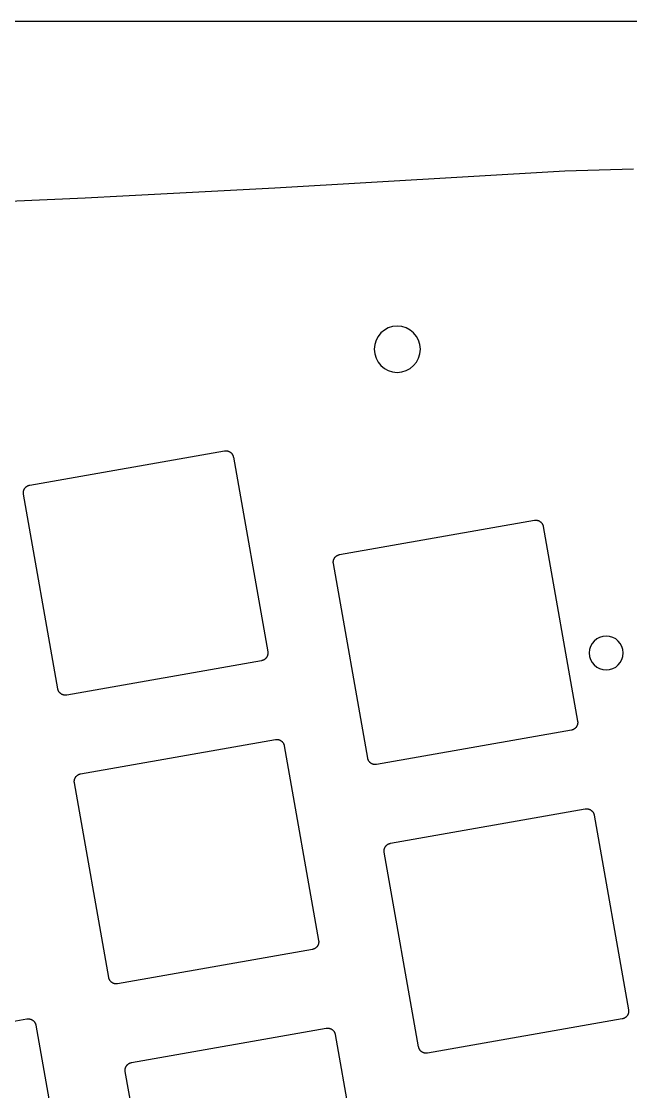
# Model space of a CAD drawing. Extents: x -770 to 754, y -86 to 233.
# Drawn here: x 359.1 to 398.6, y 149 to 218.5 of the extents above; entities that cross this region are included whole.
import ezdxf

# ---------------------------------------------------------------- set-up
doc = ezdxf.new("R2010")
doc.units = 0
doc.layers.add('2D_ACR_PLOT$CUT2', color=3, linetype='CONTINUOUS')
doc.layers.add('2D_ACR_PLOT$NOPRINT', color=200, linetype='CONTINUOUS')

msp = doc.modelspace()

# ---------------------------------------------------------------- linework, layer by layer
at = {"layer": '2D_ACR_PLOT$CUT2'}
for p, q in [((394.363, 208.782), (375.527, 207.68)), ((398.83, 208.91), (394.363, 208.782)), ((359.599, 188.372), (372.254, 190.603)), ((372.254, 190.603), (372.271, 190.606)), ((372.271, 190.606), (372.288, 190.608)), ((372.288, 190.608), (372.305, 190.609)), ((372.305, 190.609), (372.322, 190.61)), ((372.322, 190.61), (372.339, 190.611)), ((372.339, 190.611), (372.356, 190.61)), ((372.356, 190.61), (372.373, 190.61)), ((372.373, 190.61), (372.39, 190.608)), ((372.39, 190.608), (372.407, 190.606)), ((372.407, 190.606), (372.424, 190.604)), ((372.424, 190.604), (372.441, 190.601)), ((372.441, 190.601), (372.458, 190.597)), ((372.458, 190.597), (372.474, 190.593)), ((372.474, 190.593), (372.491, 190.588)), ((372.491, 190.588), (372.507, 190.582)), ((372.507, 190.582), (372.523, 190.577)), ((372.523, 190.577), (372.539, 190.57)), ((372.539, 190.57), (372.554, 190.563)), ((372.554, 190.563), (372.569, 190.556)), ((372.569, 190.556), (372.584, 190.547)), ((372.584, 190.547), (372.599, 190.539)), ((372.599, 190.539), (372.614, 190.53)), ((372.614, 190.53), (372.628, 190.52)), ((372.628, 190.52), (372.642, 190.51)), ((372.642, 190.51), (372.655, 190.5)), ((372.655, 190.5), (372.668, 190.489)), ((372.668, 190.489), (372.681, 190.477)), ((372.681, 190.477), (372.693, 190.466)), ((372.693, 190.466), (372.705, 190.453)), ((372.705, 190.453), (372.717, 190.441)), ((372.717, 190.441), (372.728, 190.428)), ((372.728, 190.428), (372.738, 190.414)), ((372.738, 190.414), (372.748, 190.401)), ((372.748, 190.401), (372.758, 190.387)), ((372.758, 190.387), (372.767, 190.372)), ((372.767, 190.372), (372.776, 190.357)), ((372.776, 190.357), (372.784, 190.342)), ((372.784, 190.342), (372.792, 190.327)), ((372.792, 190.327), (372.799, 190.312)), ((372.799, 190.312), (372.806, 190.296)), ((372.806, 190.296), (372.812, 190.28)), ((372.812, 190.28), (372.817, 190.264)), ((372.817, 190.264), (372.822, 190.247)), ((372.822, 190.247), (372.826, 190.231)), ((372.826, 190.231), (372.83, 190.214)), ((372.83, 190.214), (372.833, 190.198)), ((372.833, 190.198), (375.065, 177.543)), ((359.186, 187.877), (359.187, 187.894)), ((359.187, 187.86), (359.186, 187.877)), ((359.187, 187.912), (359.189, 187.929)), ((359.187, 187.894), (359.187, 187.912)), ((359.188, 187.843), (359.187, 187.86)), ((359.189, 187.826), (359.188, 187.843)), ((359.189, 187.929), (359.191, 187.946)), ((359.191, 187.809), (359.189, 187.826)), ((359.191, 187.946), (359.193, 187.962)), ((359.194, 187.792), (359.191, 187.809)), ((359.193, 187.962), (359.196, 187.979)), ((361.425, 175.138), (359.194, 187.792)), ((359.196, 187.979), (359.2, 187.996)), ((359.2, 187.996), (359.204, 188.012)), ((359.204, 188.012), (359.209, 188.029)), ((359.209, 188.029), (359.215, 188.045)), ((359.215, 188.045), (359.22, 188.061)), ((359.22, 188.061), (359.227, 188.077)), ((359.227, 188.077), (359.234, 188.092)), ((359.234, 188.092), (359.241, 188.108)), ((359.241, 188.108), (359.25, 188.123)), ((359.25, 188.123), (359.258, 188.137)), ((359.258, 188.137), (359.267, 188.152)), ((359.267, 188.152), (359.277, 188.166)), ((359.277, 188.166), (359.287, 188.18)), ((359.287, 188.18), (359.297, 188.193)), ((359.297, 188.193), (359.308, 188.206)), ((359.308, 188.206), (359.32, 188.219)), ((359.32, 188.219), (359.331, 188.232)), ((359.331, 188.232), (359.344, 188.243)), ((359.344, 188.243), (359.356, 188.255)), ((359.356, 188.255), (359.369, 188.266)), ((359.369, 188.266), (359.383, 188.277)), ((359.383, 188.277), (359.396, 188.287)), ((359.396, 188.287), (359.41, 188.296)), ((359.41, 188.296), (359.425, 188.306)), ((359.425, 188.306), (359.44, 188.314)), ((359.44, 188.314), (359.455, 188.322)), ((359.455, 188.322), (359.47, 188.33)), ((359.47, 188.33), (359.485, 188.337)), ((359.485, 188.337), (359.501, 188.344)), ((359.501, 188.344), (359.517, 188.35)), ((359.517, 188.35), (359.533, 188.355)), ((359.533, 188.355), (359.55, 188.36)), ((359.55, 188.36), (359.566, 188.365)), ((359.566, 188.365), (359.583, 188.368)), ((359.583, 188.368), (359.599, 188.372)), ((379.738, 183.863), (392.393, 186.094)), ((392.393, 186.094), (392.41, 186.097)), ((392.41, 186.097), (392.427, 186.099)), ((392.427, 186.099), (392.444, 186.1)), ((392.444, 186.1), (392.461, 186.101)), ((392.461, 186.101), (392.478, 186.102)), ((392.478, 186.102), (392.495, 186.102)), ((392.495, 186.102), (392.512, 186.101)), ((392.512, 186.101), (392.529, 186.099)), ((392.529, 186.099), (392.546, 186.097)), ((392.546, 186.097), (392.563, 186.095)), ((392.563, 186.095), (392.58, 186.092)), ((392.58, 186.092), (392.597, 186.088)), ((392.597, 186.088), (392.613, 186.084)), ((392.613, 186.084), (392.629, 186.079)), ((392.629, 186.079), (392.646, 186.074)), ((392.646, 186.074), (392.662, 186.068)), ((392.662, 186.068), (392.677, 186.061)), ((392.677, 186.061), (392.693, 186.054)), ((392.693, 186.054), (392.708, 186.047)), ((392.708, 186.047), (392.723, 186.039)), ((392.723, 186.039), (392.738, 186.03)), ((392.738, 186.03), (392.753, 186.021)), ((392.753, 186.021), (392.767, 186.011)), ((392.767, 186.011), (392.781, 186.001)), ((392.781, 186.001), (392.794, 185.991)), ((392.794, 185.991), (392.807, 185.98)), ((392.807, 185.98), (392.82, 185.968)), ((392.82, 185.968), (392.832, 185.957)), ((392.832, 185.957), (392.844, 185.944)), ((392.844, 185.944), (392.856, 185.932)), ((392.856, 185.932), (392.867, 185.919)), ((392.867, 185.919), (392.877, 185.905)), ((392.877, 185.905), (392.887, 185.892)), ((392.887, 185.892), (392.897, 185.878)), ((392.897, 185.878), (392.906, 185.863)), ((392.906, 185.863), (392.915, 185.848)), ((392.915, 185.848), (392.923, 185.833)), ((392.923, 185.833), (392.931, 185.818)), ((392.931, 185.818), (392.938, 185.803)), ((392.938, 185.803), (392.944, 185.787)), ((392.944, 185.787), (392.95, 185.771)), ((392.95, 185.771), (392.956, 185.755)), ((392.956, 185.755), (392.961, 185.739)), ((392.961, 185.739), (392.965, 185.722)), ((392.965, 185.722), (392.969, 185.705)), ((392.969, 185.705), (392.972, 185.689)), ((392.972, 185.689), (395.204, 173.034)), ((379.38, 183.599), (379.388, 183.614)), ((379.388, 183.614), (379.397, 183.629)), ((379.397, 183.629), (379.406, 183.643)), ((379.406, 183.643), (379.416, 183.657)), ((379.416, 183.657), (379.426, 183.671)), ((379.426, 183.671), (379.436, 183.684)), ((379.436, 183.684), (379.447, 183.698)), ((379.447, 183.698), (379.459, 183.71)), ((379.459, 183.71), (379.47, 183.723)), ((379.47, 183.723), (379.483, 183.735)), ((379.483, 183.735), (379.495, 183.746)), ((379.495, 183.746), (379.508, 183.757)), ((379.508, 183.757), (379.522, 183.768)), ((379.522, 183.768), (379.535, 183.778)), ((379.535, 183.778), (379.549, 183.787)), ((379.549, 183.787), (379.564, 183.797)), ((379.564, 183.797), (379.579, 183.805)), ((379.579, 183.805), (379.594, 183.813)), ((379.594, 183.813), (379.609, 183.821)), ((379.609, 183.821), (379.624, 183.828)), ((379.624, 183.828), (379.64, 183.835)), ((379.64, 183.835), (379.656, 183.841)), ((379.656, 183.841), (379.672, 183.846)), ((379.672, 183.846), (379.688, 183.851)), ((379.688, 183.851), (379.705, 183.856)), ((379.705, 183.856), (379.722, 183.86)), ((379.722, 183.86), (379.738, 183.863)), ((379.325, 183.386), (379.326, 183.403)), ((379.325, 183.369), (379.325, 183.386)), ((379.326, 183.351), (379.325, 183.369)), ((379.326, 183.403), (379.328, 183.42)), ((379.327, 183.334), (379.326, 183.351)), ((379.328, 183.317), (379.327, 183.334)), ((379.328, 183.42), (379.33, 183.437)), ((379.33, 183.3), (379.328, 183.317)), ((379.33, 183.437), (379.332, 183.453)), ((379.333, 183.284), (379.33, 183.3)), ((379.332, 183.453), (379.335, 183.47)), ((381.564, 170.629), (379.333, 183.284)), ((379.335, 183.47), (379.339, 183.487)), ((379.339, 183.487), (379.343, 183.503)), ((379.343, 183.503), (379.348, 183.52)), ((379.348, 183.52), (379.353, 183.536)), ((379.353, 183.536), (379.359, 183.552)), ((379.359, 183.552), (379.366, 183.568)), ((379.366, 183.568), (379.373, 183.583)), ((379.373, 183.583), (379.38, 183.599)), ((375.062, 177.356), (375.059, 177.339)), ((375.066, 177.373), (375.062, 177.356)), ((375.065, 177.543), (375.068, 177.526)), ((375.068, 177.39), (375.066, 177.373)), ((375.068, 177.526), (375.07, 177.509)), ((375.07, 177.407), (375.068, 177.39)), ((375.07, 177.509), (375.071, 177.492)), ((375.071, 177.424), (375.07, 177.407)), ((375.071, 177.492), (375.072, 177.475)), ((375.072, 177.441), (375.071, 177.424)), ((375.072, 177.475), (375.072, 177.458)), ((375.072, 177.458), (375.072, 177.441)), ((374.659, 176.964), (362.005, 174.732)), ((374.676, 176.967), (374.659, 176.964)), ((374.693, 176.971), (374.676, 176.967)), ((374.709, 176.975), (374.693, 176.971)), ((374.726, 176.98), (374.709, 176.975)), ((374.742, 176.985), (374.726, 176.98)), ((374.758, 176.991), (374.742, 176.985)), ((374.773, 176.998), (374.758, 176.991)), ((374.789, 177.005), (374.773, 176.998)), ((374.804, 177.013), (374.789, 177.005)), ((374.819, 177.021), (374.804, 177.013)), ((374.834, 177.03), (374.819, 177.021)), ((374.848, 177.039), (374.834, 177.03)), ((374.862, 177.049), (374.848, 177.039)), ((374.876, 177.059), (374.862, 177.049)), ((374.889, 177.069), (374.876, 177.059)), ((374.902, 177.08), (374.889, 177.069)), ((374.915, 177.092), (374.902, 177.08)), ((374.927, 177.104), (374.915, 177.092)), ((374.939, 177.116), (374.927, 177.104)), ((374.951, 177.129), (374.939, 177.116)), ((374.962, 177.142), (374.951, 177.129)), ((374.972, 177.155), (374.962, 177.142)), ((374.982, 177.169), (374.972, 177.155)), ((374.992, 177.183), (374.982, 177.169)), ((375.001, 177.198), (374.992, 177.183)), ((375.009, 177.213), (375.001, 177.198)), ((375.017, 177.228), (375.009, 177.213)), ((375.025, 177.243), (375.017, 177.228)), ((375.032, 177.258), (375.025, 177.243)), ((375.038, 177.274), (375.032, 177.258)), ((375.044, 177.29), (375.038, 177.274)), ((375.05, 177.306), (375.044, 177.29)), ((375.054, 177.323), (375.05, 177.306)), ((375.059, 177.339), (375.054, 177.323)), ((361.429, 175.121), (361.425, 175.138)), ((361.432, 175.104), (361.429, 175.121)), ((361.437, 175.088), (361.432, 175.104)), ((361.442, 175.071), (361.437, 175.088)), ((361.447, 175.055), (361.442, 175.071)), ((361.453, 175.039), (361.447, 175.055)), ((361.46, 175.024), (361.453, 175.039)), ((361.467, 175.008), (361.46, 175.024)), ((361.475, 174.993), (361.467, 175.008)), ((361.483, 174.978), (361.475, 174.993)), ((361.491, 174.963), (361.483, 174.978)), ((361.501, 174.949), (361.491, 174.963)), ((361.51, 174.935), (361.501, 174.949)), ((361.52, 174.921), (361.51, 174.935)), ((361.531, 174.908), (361.52, 174.921)), ((361.542, 174.895), (361.531, 174.908)), ((361.554, 174.882), (361.542, 174.895)), ((361.565, 174.87), (361.554, 174.882)), ((361.578, 174.858), (361.565, 174.87)), ((361.591, 174.846), (361.578, 174.858)), ((361.604, 174.835), (361.591, 174.846)), ((361.617, 174.825), (361.604, 174.835)), ((361.631, 174.815), (361.617, 174.825)), ((361.645, 174.805), (361.631, 174.815)), ((361.66, 174.796), (361.645, 174.805)), ((361.674, 174.788), (361.66, 174.796)), ((361.689, 174.78), (361.674, 174.788)), ((361.705, 174.772), (361.689, 174.78)), ((361.72, 174.765), (361.705, 174.772)), ((361.736, 174.759), (361.72, 174.765)), ((361.752, 174.753), (361.736, 174.759)), ((361.768, 174.747), (361.752, 174.753)), ((361.785, 174.743), (361.768, 174.747)), ((361.801, 174.738), (361.785, 174.743)), ((361.818, 174.735), (361.801, 174.738)), ((361.835, 174.731), (361.818, 174.735)), ((361.851, 174.729), (361.835, 174.731)), ((361.868, 174.727), (361.851, 174.729)), ((361.885, 174.726), (361.868, 174.727)), ((361.903, 174.725), (361.885, 174.726)), ((361.92, 174.725), (361.903, 174.725)), ((361.937, 174.725), (361.92, 174.725)), ((361.954, 174.726), (361.937, 174.725)), ((361.971, 174.727), (361.954, 174.726)), ((361.988, 174.729), (361.971, 174.727)), ((362.005, 174.732), (361.988, 174.729)), ((394.897, 172.483), (394.881, 172.477)), ((394.912, 172.489), (394.897, 172.483)), ((394.928, 172.496), (394.912, 172.489)), ((394.943, 172.504), (394.928, 172.496)), ((394.958, 172.512), (394.943, 172.504)), ((394.973, 172.521), (394.958, 172.512)), ((394.987, 172.53), (394.973, 172.521)), ((395.001, 172.54), (394.987, 172.53)), ((395.015, 172.55), (395.001, 172.54)), ((395.028, 172.56), (395.015, 172.55)), ((395.041, 172.571), (395.028, 172.56)), ((395.054, 172.583), (395.041, 172.571)), ((395.066, 172.595), (395.054, 172.583)), ((395.078, 172.607), (395.066, 172.595)), ((395.089, 172.62), (395.078, 172.607)), ((395.1, 172.633), (395.089, 172.62)), ((395.111, 172.646), (395.1, 172.633)), ((395.121, 172.66), (395.111, 172.646)), ((395.131, 172.674), (395.121, 172.66)), ((395.14, 172.689), (395.131, 172.674)), ((395.148, 172.704), (395.14, 172.689)), ((395.156, 172.719), (395.148, 172.704)), ((395.164, 172.734), (395.156, 172.719)), ((395.171, 172.75), (395.164, 172.734)), ((395.177, 172.765), (395.171, 172.75)), ((395.183, 172.781), (395.177, 172.765)), ((395.189, 172.798), (395.183, 172.781)), ((395.193, 172.814), (395.189, 172.798)), ((395.198, 172.83), (395.193, 172.814)), ((395.201, 172.847), (395.198, 172.83)), ((395.204, 172.864), (395.201, 172.847)), ((395.204, 173.034), (395.206, 173.017)), ((395.207, 172.881), (395.204, 172.864)), ((395.206, 173.017), (395.209, 173)), ((395.209, 172.898), (395.207, 172.881)), ((395.209, 173), (395.21, 172.983)), ((395.21, 172.915), (395.209, 172.898)), ((395.21, 172.983), (395.211, 172.966)), ((395.211, 172.932), (395.21, 172.915)), ((395.211, 172.966), (395.211, 172.949)), ((395.211, 172.949), (395.211, 172.932)), ((362.907, 169.611), (375.562, 171.843)), ((375.562, 171.843), (375.579, 171.845)), ((375.579, 171.845), (375.596, 171.847)), ((375.596, 171.847), (375.613, 171.849)), ((375.613, 171.849), (375.63, 171.85)), ((375.63, 171.85), (375.647, 171.85)), ((375.647, 171.85), (375.664, 171.85)), ((375.664, 171.85), (375.681, 171.849)), ((375.681, 171.849), (375.698, 171.848)), ((375.698, 171.848), (375.715, 171.846)), ((375.715, 171.846), (375.732, 171.843)), ((375.732, 171.843), (375.749, 171.84)), ((375.749, 171.84), (375.766, 171.836)), ((375.766, 171.836), (375.782, 171.832)), ((375.782, 171.832), (375.799, 171.827)), ((375.799, 171.827), (375.815, 171.822)), ((375.815, 171.822), (375.831, 171.816)), ((375.831, 171.816), (375.847, 171.809)), ((375.847, 171.809), (375.862, 171.802)), ((375.862, 171.802), (375.877, 171.795)), ((375.877, 171.795), (375.892, 171.787)), ((375.892, 171.787), (375.907, 171.778)), ((394.798, 172.455), (382.143, 170.223)), ((394.815, 172.458), (394.798, 172.455)), ((394.832, 172.462), (394.815, 172.458)), ((394.848, 172.466), (394.832, 172.462)), ((394.864, 172.471), (394.848, 172.466)), ((394.881, 172.477), (394.864, 172.471)), ((375.907, 171.778), (375.922, 171.769)), ((375.922, 171.769), (375.936, 171.76)), ((375.936, 171.76), (375.95, 171.75)), ((375.95, 171.75), (375.963, 171.739)), ((375.963, 171.739), (375.976, 171.728)), ((375.976, 171.728), (375.989, 171.717)), ((375.989, 171.717), (376.001, 171.705)), ((376.001, 171.705), (376.013, 171.693)), ((376.013, 171.693), (376.025, 171.68)), ((376.025, 171.68), (376.036, 171.667)), ((376.036, 171.667), (376.046, 171.654)), ((376.046, 171.654), (376.056, 171.64)), ((376.056, 171.64), (376.066, 171.626)), ((376.066, 171.626), (376.075, 171.612)), ((376.075, 171.612), (376.084, 171.597)), ((376.084, 171.597), (376.092, 171.582)), ((376.092, 171.582), (376.1, 171.567)), ((376.1, 171.567), (376.107, 171.551)), ((376.107, 171.551), (376.114, 171.535)), ((376.114, 171.535), (376.12, 171.519)), ((376.12, 171.519), (376.125, 171.503)), ((376.125, 171.503), (376.13, 171.487)), ((376.13, 171.487), (376.134, 171.47)), ((376.134, 171.47), (376.138, 171.454)), ((376.138, 171.454), (376.141, 171.437)), ((376.141, 171.437), (378.373, 158.782)), ((381.567, 170.612), (381.564, 170.629)), ((381.571, 170.595), (381.567, 170.612)), ((381.576, 170.579), (381.571, 170.595)), ((381.581, 170.563), (381.576, 170.579)), ((381.586, 170.546), (381.581, 170.563)), ((381.592, 170.53), (381.586, 170.546)), ((381.599, 170.515), (381.592, 170.53)), ((381.606, 170.499), (381.599, 170.515)), ((381.614, 170.484), (381.606, 170.499)), ((381.622, 170.469), (381.614, 170.484)), ((381.63, 170.454), (381.622, 170.469)), ((381.64, 170.44), (381.63, 170.454)), ((381.649, 170.426), (381.64, 170.44)), ((381.659, 170.412), (381.649, 170.426)), ((381.67, 170.399), (381.659, 170.412)), ((381.681, 170.386), (381.67, 170.399)), ((381.692, 170.373), (381.681, 170.386)), ((381.704, 170.361), (381.692, 170.373)), ((381.717, 170.349), (381.704, 170.361)), ((381.729, 170.338), (381.717, 170.349)), ((381.743, 170.327), (381.729, 170.338)), ((381.756, 170.316), (381.743, 170.327)), ((381.77, 170.306), (381.756, 170.316)), ((381.784, 170.296), (381.77, 170.306)), ((381.798, 170.287), (381.784, 170.296)), ((381.813, 170.279), (381.798, 170.287)), ((381.828, 170.271), (381.813, 170.279)), ((381.844, 170.263), (381.828, 170.271)), ((381.859, 170.256), (381.844, 170.263)), ((381.875, 170.25), (381.859, 170.256)), ((381.891, 170.244), (381.875, 170.25)), ((381.907, 170.238), (381.891, 170.244)), ((381.924, 170.234), (381.907, 170.238)), ((381.94, 170.229), (381.924, 170.234)), ((381.957, 170.226), (381.94, 170.229)), ((381.974, 170.223), (381.957, 170.226)), ((381.99, 170.22), (381.974, 170.223)), ((382.007, 170.218), (381.99, 170.22)), ((382.024, 170.217), (382.007, 170.218)), ((382.041, 170.216), (382.024, 170.217)), ((382.058, 170.216), (382.041, 170.216)), ((382.076, 170.216), (382.058, 170.216)), ((382.093, 170.217), (382.076, 170.216)), ((382.11, 170.218), (382.093, 170.217)), ((382.127, 170.221), (382.11, 170.218)), ((382.143, 170.223), (382.127, 170.221)), ((362.494, 169.117), (362.495, 169.134)), ((362.495, 169.1), (362.494, 169.117)), ((362.495, 169.151), (362.497, 169.168)), ((362.495, 169.134), (362.495, 169.151)), ((362.496, 169.083), (362.495, 169.1)), ((362.497, 169.066), (362.496, 169.083)), ((362.497, 169.168), (362.499, 169.185)), ((362.499, 169.049), (362.497, 169.066)), ((362.499, 169.185), (362.501, 169.202)), ((362.502, 169.032), (362.499, 169.049)), ((362.501, 169.202), (362.504, 169.219)), ((364.733, 156.377), (362.502, 169.032)), ((362.504, 169.219), (362.508, 169.235)), ((362.508, 169.235), (362.512, 169.252)), ((362.512, 169.252), (362.517, 169.268)), ((362.517, 169.268), (362.523, 169.284)), ((362.523, 169.284), (362.528, 169.3)), ((362.528, 169.3), (362.535, 169.316)), ((362.535, 169.316), (362.542, 169.332)), ((362.542, 169.332), (362.549, 169.347)), ((362.549, 169.347), (362.558, 169.362)), ((362.558, 169.362), (362.566, 169.377)), ((362.566, 169.377), (362.575, 169.391)), ((362.575, 169.391), (362.585, 169.406)), ((362.585, 169.406), (362.595, 169.419)), ((362.595, 169.419), (362.605, 169.433)), ((362.605, 169.433), (362.616, 169.446)), ((362.616, 169.446), (362.628, 169.459)), ((362.628, 169.459), (362.639, 169.471)), ((362.639, 169.471), (362.652, 169.483)), ((362.652, 169.483), (362.664, 169.494)), ((362.664, 169.494), (362.677, 169.505)), ((362.677, 169.505), (362.691, 169.516)), ((362.691, 169.516), (362.704, 169.526)), ((362.704, 169.526), (362.718, 169.536)), ((362.718, 169.536), (362.733, 169.545)), ((362.733, 169.545), (362.748, 169.554)), ((362.748, 169.554), (362.763, 169.562)), ((362.763, 169.562), (362.778, 169.569)), ((362.778, 169.569), (362.793, 169.577)), ((362.793, 169.577), (362.809, 169.583)), ((362.809, 169.583), (362.825, 169.589)), ((362.825, 169.589), (362.841, 169.595)), ((362.841, 169.595), (362.858, 169.6)), ((362.858, 169.6), (362.874, 169.604)), ((362.874, 169.604), (362.891, 169.608)), ((362.891, 169.608), (362.907, 169.611)), ((383.046, 165.102), (395.701, 167.334)), ((395.701, 167.334), (395.718, 167.336)), ((395.718, 167.336), (395.735, 167.338)), ((395.735, 167.338), (395.752, 167.34)), ((395.752, 167.34), (395.769, 167.341)), ((395.769, 167.341), (395.786, 167.341)), ((395.786, 167.341), (395.803, 167.341)), ((395.803, 167.341), (395.82, 167.34)), ((395.82, 167.34), (395.837, 167.339)), ((395.837, 167.339), (395.854, 167.337)), ((395.854, 167.337), (395.871, 167.334)), ((395.871, 167.334), (395.888, 167.331)), ((395.888, 167.331), (395.905, 167.327)), ((395.905, 167.327), (395.921, 167.323)), ((395.921, 167.323), (395.937, 167.318)), ((395.937, 167.318), (395.954, 167.313)), ((395.954, 167.313), (395.97, 167.307)), ((395.97, 167.307), (395.985, 167.301)), ((395.985, 167.301), (396.001, 167.294)), ((396.001, 167.294), (396.016, 167.286)), ((396.016, 167.286), (396.031, 167.278)), ((396.031, 167.278), (396.046, 167.269)), ((396.046, 167.269), (396.061, 167.26)), ((396.061, 167.26), (396.075, 167.251)), ((396.075, 167.251), (396.089, 167.241)), ((396.089, 167.241), (396.102, 167.23)), ((396.102, 167.23), (396.115, 167.219)), ((396.115, 167.219), (396.128, 167.208)), ((396.128, 167.208), (396.14, 167.196)), ((396.14, 167.196), (396.152, 167.184)), ((396.152, 167.184), (396.164, 167.171)), ((396.164, 167.171), (396.175, 167.158)), ((396.175, 167.158), (396.185, 167.145)), ((396.185, 167.145), (396.195, 167.131)), ((396.195, 167.131), (396.205, 167.117)), ((396.205, 167.117), (396.214, 167.103)), ((396.214, 167.103), (396.223, 167.088)), ((396.223, 167.088), (396.231, 167.073)), ((396.231, 167.073), (396.239, 167.058)), ((396.239, 167.058), (396.246, 167.042)), ((396.246, 167.042), (396.252, 167.026)), ((396.252, 167.026), (396.258, 167.01)), ((396.258, 167.01), (396.264, 166.994)), ((396.264, 166.994), (396.269, 166.978)), ((396.269, 166.978), (396.273, 166.961)), ((396.273, 166.961), (396.277, 166.945)), ((396.277, 166.945), (396.28, 166.928)), ((396.28, 166.928), (398.512, 154.273)), ((382.681, 164.823), (382.688, 164.838)), ((382.688, 164.838), (382.696, 164.853)), ((382.696, 164.853), (382.705, 164.868)), ((382.705, 164.868), (382.714, 164.882)), ((382.714, 164.882), (382.724, 164.897)), ((382.724, 164.897), (382.734, 164.91)), ((382.734, 164.91), (382.744, 164.924)), ((382.744, 164.924), (382.755, 164.937)), ((382.755, 164.937), (382.767, 164.95)), ((382.767, 164.95), (382.778, 164.962)), ((382.778, 164.962), (382.791, 164.974)), ((382.791, 164.974), (382.803, 164.985)), ((382.803, 164.985), (382.816, 164.996)), ((382.816, 164.996), (382.83, 165.007)), ((382.83, 165.007), (382.843, 165.017)), ((382.843, 165.017), (382.857, 165.027)), ((382.857, 165.027), (382.872, 165.036)), ((382.872, 165.036), (382.887, 165.045)), ((382.887, 165.045), (382.902, 165.053)), ((382.902, 165.053), (382.917, 165.061)), ((382.917, 165.061), (382.932, 165.068)), ((382.932, 165.068), (382.948, 165.074)), ((382.948, 165.074), (382.964, 165.08)), ((382.964, 165.08), (382.98, 165.086)), ((382.98, 165.086), (382.996, 165.091)), ((382.996, 165.091), (383.013, 165.095)), ((383.013, 165.095), (383.03, 165.099)), ((383.03, 165.099), (383.046, 165.102)), ((382.633, 164.625), (382.634, 164.642)), ((382.633, 164.608), (382.633, 164.625)), ((382.634, 164.591), (382.633, 164.608)), ((382.634, 164.642), (382.636, 164.659)), ((382.635, 164.574), (382.634, 164.591)), ((382.636, 164.557), (382.635, 164.574)), ((382.636, 164.659), (382.638, 164.676)), ((382.638, 164.54), (382.636, 164.557)), ((382.638, 164.676), (382.64, 164.693)), ((382.641, 164.523), (382.638, 164.54)), ((382.64, 164.693), (382.643, 164.71)), ((384.872, 151.868), (382.641, 164.523)), ((382.643, 164.71), (382.647, 164.726)), ((382.647, 164.726), (382.651, 164.743)), ((382.651, 164.743), (382.656, 164.759)), ((382.656, 164.759), (382.661, 164.775)), ((382.661, 164.775), (382.667, 164.791)), ((382.667, 164.791), (382.674, 164.807)), ((382.674, 164.807), (382.681, 164.823)), ((378.367, 158.579), (378.362, 158.562)), ((378.37, 158.595), (378.367, 158.579)), ((378.374, 158.612), (378.37, 158.595)), ((378.373, 158.782), (378.376, 158.765)), ((378.376, 158.629), (378.374, 158.612)), ((378.376, 158.765), (378.378, 158.748)), ((378.378, 158.646), (378.376, 158.629)), ((378.378, 158.748), (378.379, 158.731)), ((378.379, 158.663), (378.378, 158.646)), ((378.379, 158.731), (378.38, 158.714)), ((378.38, 158.68), (378.379, 158.663)), ((378.38, 158.714), (378.38, 158.697)), ((378.38, 158.697), (378.38, 158.68)), ((377.967, 158.203), (365.313, 155.972)), ((377.984, 158.206), (377.967, 158.203)), ((378.001, 158.21), (377.984, 158.206)), ((378.017, 158.214), (378.001, 158.21)), ((378.034, 158.219), (378.017, 158.214)), ((378.05, 158.225), (378.034, 158.219)), ((378.066, 158.231), (378.05, 158.225)), ((378.081, 158.237), (378.066, 158.231)), ((378.097, 158.245), (378.081, 158.237)), ((378.112, 158.252), (378.097, 158.245)), ((378.127, 158.26), (378.112, 158.252)), ((378.142, 158.269), (378.127, 158.26)), ((378.156, 158.278), (378.142, 158.269)), ((378.17, 158.288), (378.156, 158.278)), ((378.184, 158.298), (378.17, 158.288)), ((378.197, 158.309), (378.184, 158.298)), ((378.21, 158.32), (378.197, 158.309)), ((378.223, 158.331), (378.21, 158.32)), ((378.235, 158.343), (378.223, 158.331)), ((378.247, 158.355), (378.235, 158.343)), ((378.259, 158.368), (378.247, 158.355)), ((378.27, 158.381), (378.259, 158.368)), ((378.28, 158.395), (378.27, 158.381)), ((378.29, 158.409), (378.28, 158.395)), ((378.3, 158.423), (378.29, 158.409)), ((378.309, 158.437), (378.3, 158.423)), ((378.317, 158.452), (378.309, 158.437)), ((378.325, 158.467), (378.317, 158.452)), ((378.333, 158.482), (378.325, 158.467)), ((378.34, 158.498), (378.333, 158.482)), ((378.346, 158.514), (378.34, 158.498)), ((378.352, 158.53), (378.346, 158.514)), ((378.358, 158.546), (378.352, 158.53)), ((378.362, 158.562), (378.358, 158.546)), ((364.737, 156.36), (364.733, 156.377)), ((364.74, 156.344), (364.737, 156.36)), ((364.745, 156.327), (364.74, 156.344)), ((364.75, 156.311), (364.745, 156.327)), ((364.755, 156.295), (364.75, 156.311)), ((364.761, 156.279), (364.755, 156.295)), ((364.768, 156.263), (364.761, 156.279)), ((364.775, 156.248), (364.768, 156.263)), ((364.783, 156.232), (364.775, 156.248)), ((364.791, 156.217), (364.783, 156.232)), ((364.799, 156.203), (364.791, 156.217)), ((364.809, 156.188), (364.799, 156.203)), ((364.818, 156.174), (364.809, 156.188)), ((364.828, 156.16), (364.818, 156.174)), ((364.839, 156.147), (364.828, 156.16)), ((364.85, 156.134), (364.839, 156.147)), ((364.862, 156.121), (364.85, 156.134)), ((364.873, 156.109), (364.862, 156.121)), ((364.886, 156.097), (364.873, 156.109)), ((364.899, 156.086), (364.886, 156.097)), ((364.912, 156.075), (364.899, 156.086)), ((364.925, 156.064), (364.912, 156.075)), ((364.939, 156.054), (364.925, 156.064)), ((364.953, 156.045), (364.939, 156.054)), ((364.968, 156.036), (364.953, 156.045)), ((364.982, 156.027), (364.968, 156.036)), ((364.997, 156.019), (364.982, 156.027)), ((365.013, 156.012), (364.997, 156.019)), ((365.028, 156.005), (365.013, 156.012)), ((365.044, 155.998), (365.028, 156.005)), ((365.06, 155.992), (365.044, 155.998)), ((365.076, 155.987), (365.06, 155.992)), ((365.093, 155.982), (365.076, 155.987)), ((365.109, 155.978), (365.093, 155.982)), ((365.126, 155.974), (365.109, 155.978)), ((365.143, 155.971), (365.126, 155.974)), ((365.159, 155.968), (365.143, 155.971)), ((365.176, 155.966), (365.159, 155.968)), ((365.193, 155.965), (365.176, 155.966)), ((365.211, 155.964), (365.193, 155.965)), ((365.228, 155.964), (365.211, 155.964)), ((365.245, 155.964), (365.228, 155.964)), ((365.262, 155.965), (365.245, 155.964)), ((365.279, 155.967), (365.262, 155.965)), ((365.296, 155.969), (365.279, 155.967)), ((365.313, 155.972), (365.296, 155.969)), ((398.14, 153.701), (398.123, 153.697)), ((398.156, 153.705), (398.14, 153.701)), ((398.172, 153.71), (398.156, 153.705)), ((398.189, 153.716), (398.172, 153.71)), ((398.205, 153.722), (398.189, 153.716)), ((398.22, 153.729), (398.205, 153.722)), ((398.236, 153.736), (398.22, 153.729)), ((398.251, 153.743), (398.236, 153.736)), ((398.266, 153.752), (398.251, 153.743)), ((398.281, 153.76), (398.266, 153.752)), ((398.295, 153.769), (398.281, 153.76)), ((398.309, 153.779), (398.295, 153.769)), ((398.323, 153.789), (398.309, 153.779)), ((398.336, 153.8), (398.323, 153.789)), ((398.349, 153.811), (398.336, 153.8)), ((398.362, 153.822), (398.349, 153.811)), ((398.374, 153.834), (398.362, 153.822)), ((398.386, 153.847), (398.374, 153.834)), ((398.397, 153.859), (398.386, 153.847)), ((398.408, 153.872), (398.397, 153.859)), ((398.419, 153.886), (398.408, 153.872)), ((398.429, 153.9), (398.419, 153.886)), ((398.439, 153.914), (398.429, 153.9)), ((398.448, 153.928), (398.439, 153.914)), ((398.456, 153.943), (398.448, 153.928)), ((398.464, 153.958), (398.456, 153.943)), ((398.472, 153.973), (398.464, 153.958)), ((398.479, 153.989), (398.472, 153.973)), ((398.485, 154.005), (398.479, 153.989)), ((398.491, 154.021), (398.485, 154.005)), ((398.497, 154.037), (398.491, 154.021)), ((398.501, 154.053), (398.497, 154.037)), ((398.506, 154.07), (398.501, 154.053)), ((398.509, 154.087), (398.506, 154.07)), ((398.512, 154.103), (398.509, 154.087)), ((398.512, 154.273), (398.514, 154.256)), ((398.515, 154.12), (398.512, 154.103)), ((398.514, 154.256), (398.517, 154.239)), ((398.517, 154.137), (398.515, 154.12)), ((398.517, 154.239), (398.518, 154.222)), ((398.518, 154.154), (398.517, 154.137)), ((398.518, 154.222), (398.519, 154.205)), ((398.519, 154.171), (398.518, 154.154)), ((398.519, 154.205), (398.519, 154.188)), ((398.519, 154.188), (398.519, 154.171)), ((346.766, 151.451), (359.42, 153.682)), ((359.42, 153.682), (359.437, 153.685)), ((359.437, 153.685), (359.454, 153.687)), ((359.454, 153.687), (359.471, 153.689)), ((359.471, 153.689), (359.488, 153.69)), ((359.488, 153.69), (359.505, 153.69)), ((359.505, 153.69), (359.522, 153.69)), ((359.522, 153.69), (359.54, 153.689)), ((359.54, 153.689), (359.557, 153.688)), ((359.557, 153.688), (359.574, 153.686)), ((359.574, 153.686), (359.59, 153.683)), ((359.59, 153.683), (359.607, 153.68)), ((359.607, 153.68), (359.624, 153.676)), ((359.624, 153.676), (359.64, 153.672)), ((359.64, 153.672), (359.657, 153.667)), ((359.657, 153.667), (359.673, 153.662)), ((359.673, 153.662), (359.689, 153.656)), ((359.689, 153.656), (359.705, 153.649)), ((359.705, 153.649), (359.72, 153.642)), ((359.72, 153.642), (359.736, 153.635)), ((359.736, 153.635), (359.751, 153.627)), ((359.751, 153.627), (359.765, 153.618)), ((359.765, 153.618), (359.78, 153.609)), ((359.78, 153.609), (359.794, 153.6)), ((359.794, 153.6), (359.808, 153.59)), ((359.808, 153.59), (359.821, 153.579)), ((359.821, 153.579), (359.834, 153.568)), ((359.834, 153.568), (359.847, 153.557)), ((359.847, 153.557), (359.86, 153.545)), ((359.86, 153.545), (359.871, 153.533)), ((359.871, 153.533), (359.883, 153.52)), ((359.883, 153.52), (359.894, 153.507)), ((359.894, 153.507), (359.905, 153.494)), ((359.905, 153.494), (359.915, 153.48)), ((359.915, 153.48), (359.924, 153.466)), ((359.924, 153.466), (359.934, 153.451)), ((359.934, 153.451), (359.942, 153.437)), ((359.942, 153.437), (359.95, 153.422)), ((359.95, 153.422), (359.958, 153.406)), ((359.958, 153.406), (359.965, 153.391)), ((359.965, 153.391), (359.972, 153.375)), ((359.972, 153.375), (359.978, 153.359)), ((359.978, 153.359), (359.983, 153.343)), ((359.983, 153.343), (359.988, 153.327)), ((359.988, 153.327), (359.993, 153.31)), ((359.993, 153.31), (359.996, 153.294)), ((359.996, 153.294), (360, 153.277)), ((360, 153.277), (362.231, 140.622)), ((366.215, 150.851), (378.87, 153.082)), ((378.87, 153.082), (378.887, 153.085)), ((378.887, 153.085), (378.904, 153.087)), ((378.904, 153.087), (378.921, 153.088)), ((378.921, 153.088), (378.938, 153.089)), ((378.938, 153.089), (378.955, 153.09)), ((378.955, 153.09), (378.972, 153.089)), ((378.972, 153.089), (378.989, 153.088)), ((378.989, 153.088), (379.006, 153.087)), ((379.006, 153.087), (379.023, 153.085)), ((379.023, 153.085), (379.04, 153.083)), ((379.04, 153.083), (379.057, 153.079)), ((379.057, 153.079), (379.074, 153.076)), ((379.074, 153.076), (379.09, 153.071)), ((379.09, 153.071), (379.107, 153.067)), ((379.107, 153.067), (379.123, 153.061)), ((379.123, 153.061), (379.139, 153.055)), ((379.139, 153.055), (379.155, 153.049)), ((379.155, 153.049), (379.17, 153.042)), ((379.17, 153.042), (379.185, 153.034)), ((379.185, 153.034), (379.2, 153.026)), ((379.2, 153.026), (379.215, 153.018)), ((379.215, 153.018), (379.23, 153.009)), ((379.23, 153.009), (379.244, 152.999)), ((398.106, 153.694), (385.451, 151.463)), ((398.123, 153.697), (398.106, 153.694)), ((379.244, 152.999), (379.258, 152.989)), ((379.258, 152.989), (379.271, 152.979)), ((379.271, 152.979), (379.284, 152.968)), ((379.284, 152.968), (379.297, 152.956)), ((379.297, 152.956), (379.309, 152.944)), ((379.309, 152.944), (379.321, 152.932)), ((379.321, 152.932), (379.333, 152.92)), ((379.333, 152.92), (379.344, 152.907)), ((379.344, 152.907), (379.354, 152.893)), ((379.354, 152.893), (379.364, 152.879)), ((379.364, 152.879), (379.374, 152.865)), ((379.374, 152.865), (379.383, 152.851)), ((379.383, 152.851), (379.392, 152.836)), ((379.392, 152.836), (379.4, 152.821)), ((379.4, 152.821), (379.408, 152.806)), ((379.408, 152.806), (379.415, 152.79)), ((379.415, 152.79), (379.422, 152.775)), ((379.422, 152.775), (379.428, 152.759)), ((379.428, 152.759), (379.433, 152.743)), ((379.433, 152.743), (379.438, 152.726)), ((379.438, 152.726), (379.442, 152.71)), ((379.442, 152.71), (379.446, 152.693)), ((379.446, 152.693), (379.449, 152.676)), ((379.449, 152.676), (381.681, 140.022)), ((384.875, 151.851), (384.872, 151.868)), ((384.879, 151.835), (384.875, 151.851)), ((384.884, 151.818), (384.879, 151.835)), ((384.889, 151.802), (384.884, 151.818)), ((384.894, 151.786), (384.889, 151.802)), ((384.9, 151.77), (384.894, 151.786)), ((384.907, 151.754), (384.9, 151.77)), ((384.914, 151.739), (384.907, 151.754)), ((384.922, 151.723), (384.914, 151.739)), ((384.93, 151.708), (384.922, 151.723)), ((384.938, 151.694), (384.93, 151.708)), ((384.948, 151.679), (384.938, 151.694)), ((384.957, 151.665), (384.948, 151.679)), ((384.967, 151.651), (384.957, 151.665)), ((384.978, 151.638), (384.967, 151.651)), ((384.989, 151.625), (384.978, 151.638)), ((385, 151.612), (384.989, 151.625)), ((385.012, 151.6), (385, 151.612)), ((385.025, 151.588), (385.012, 151.6)), ((385.037, 151.577), (385.025, 151.588)), ((385.051, 151.566), (385.037, 151.577)), ((385.064, 151.555), (385.051, 151.566)), ((385.078, 151.545), (385.064, 151.555)), ((385.092, 151.536), (385.078, 151.545)), ((385.106, 151.527), (385.092, 151.536)), ((385.121, 151.518), (385.106, 151.527)), ((385.136, 151.51), (385.121, 151.518)), ((385.152, 151.503), (385.136, 151.51)), ((385.167, 151.496), (385.152, 151.503)), ((385.183, 151.489), (385.167, 151.496)), ((385.199, 151.483), (385.183, 151.489)), ((385.215, 151.478), (385.199, 151.483)), ((385.232, 151.473), (385.215, 151.478)), ((385.248, 151.469), (385.232, 151.473)), ((385.265, 151.465), (385.248, 151.469)), ((385.282, 151.462), (385.265, 151.465)), ((385.298, 151.459), (385.282, 151.462)), ((385.315, 151.457), (385.298, 151.459)), ((385.332, 151.456), (385.315, 151.457)), ((385.349, 151.455), (385.332, 151.456)), ((385.366, 151.455), (385.349, 151.455)), ((385.384, 151.455), (385.366, 151.455)), ((385.401, 151.456), (385.384, 151.455)), ((385.418, 151.458), (385.401, 151.456)), ((385.435, 151.46), (385.418, 151.458)), ((385.451, 151.463), (385.435, 151.46)), ((365.802, 150.356), (365.803, 150.373)), ((365.803, 150.339), (365.802, 150.356)), ((365.803, 150.39), (365.805, 150.407)), ((365.803, 150.373), (365.803, 150.39)), ((365.804, 150.322), (365.803, 150.339)), ((365.805, 150.305), (365.804, 150.322)), ((365.805, 150.407), (365.807, 150.424)), ((365.807, 150.288), (365.805, 150.305)), ((365.807, 150.424), (365.809, 150.441)), ((365.81, 150.271), (365.807, 150.288)), ((365.809, 150.441), (365.812, 150.458)), ((368.041, 137.617), (365.81, 150.271)), ((365.812, 150.458), (365.816, 150.475)), ((365.816, 150.475), (365.82, 150.491)), ((365.82, 150.491), (365.825, 150.508)), ((365.825, 150.508), (365.831, 150.524)), ((365.831, 150.524), (365.836, 150.54)), ((365.836, 150.54), (365.843, 150.556)), ((365.843, 150.556), (365.85, 150.571)), ((365.85, 150.571), (365.857, 150.586)), ((365.857, 150.586), (365.866, 150.602)), ((365.866, 150.602), (365.874, 150.616)), ((365.874, 150.616), (365.883, 150.631)), ((365.883, 150.631), (365.893, 150.645)), ((365.893, 150.645), (365.903, 150.659)), ((365.903, 150.659), (365.913, 150.672)), ((365.913, 150.672), (365.924, 150.685)), ((365.924, 150.685), (365.936, 150.698)), ((365.936, 150.698), (365.947, 150.71)), ((365.947, 150.71), (365.96, 150.722)), ((365.96, 150.722), (365.972, 150.734)), ((365.972, 150.734), (365.985, 150.745)), ((365.985, 150.745), (365.999, 150.755)), ((365.999, 150.755), (366.012, 150.766)), ((366.012, 150.766), (366.026, 150.775)), ((366.026, 150.775), (366.041, 150.784)), ((366.041, 150.784), (366.056, 150.793)), ((366.056, 150.793), (366.071, 150.801)), ((366.071, 150.801), (366.086, 150.809)), ((366.086, 150.809), (366.101, 150.816)), ((366.101, 150.816), (366.117, 150.823)), ((366.117, 150.823), (366.133, 150.829)), ((366.133, 150.829), (366.149, 150.834)), ((366.149, 150.834), (366.166, 150.839)), ((366.166, 150.839), (366.182, 150.843)), ((366.182, 150.843), (366.199, 150.847)), ((366.199, 150.847), (366.215, 150.851))]:
    msp.add_line(p, q, dxfattribs=at)
at = {"layer": '2D_ACR_PLOT$CUT2', "extrusion": (0, 0, -1)}
for centre, radius in [((-383.485, 197.206), 1.5), ((-397.062, 177.468), 1.1)]:
    msp.add_circle(centre, radius, dxfattribs=at)
msp.add_arc((-296.537, 1593.1), 1387.67, 266.736794, 273.263206, dxfattribs=at)
at = {"layer": '2D_ACR_PLOT$NOPRINT'}
msp.add_line((449.475, 218.511), (144.675, 218.511), dxfattribs=at)

doc.saveas('drawing.dxf')
